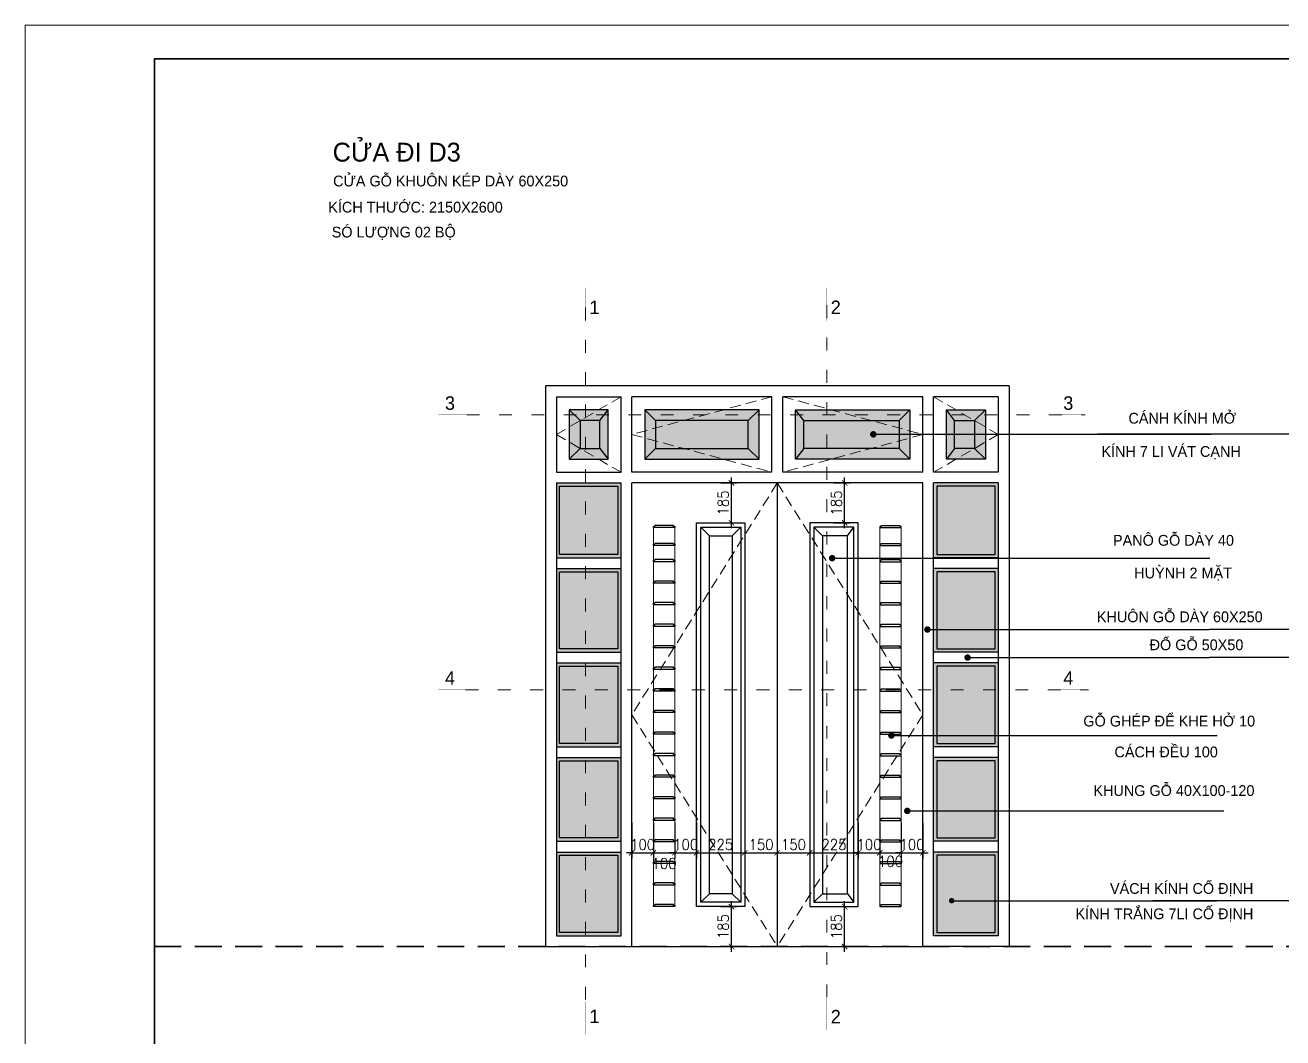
# Model space of a CAD drawing. Header units: millimetres. Extents: x -529782 to -142003, y -492574 to -273331.
# Drawn here: x -211228 to -205394, y -426984 to -422287 of the extents above; entities that cross this region are included whole.
import ezdxf
from ezdxf.enums import TextEntityAlignment as Align

# ---------------------------------------------------------------- set-up
doc = ezdxf.new("R2010")
doc.units = ezdxf.units.MM
doc.header["$LTSCALE"] = 500
doc.header["$MEASUREMENT"] = 0
doc.header["$PDMODE"] = 3
doc.linetypes.add('ACAD_ISO03W100', pattern=[30, 12, -18])
doc.linetypes.add('HIDDEN', pattern=[0.375, 0.25, -0.125])
doc.layers.get('0').update_dxf_attribs({"linetype": 'CONTINUOUS', "lineweight": 13})
doc.layers.get('Defpoints').update_dxf_attribs({"color": 255, "linetype": 'CONTINUOUS', "lineweight": 13})
for name, color, linetype, lineweight in [('1.cat 30', 30, 'CONTINUOUS', 35), ('2.thay 145', 145, 'CONTINUOUS', 18), ('3.manh 08', 8, 'CONTINUOUS', 9), ('6.khuat 75', 75, 'HIDDEN', 18), ('9.text \xad white', 7, 'CONTINUOUS', 15), ('CA.dim 08', 251, 'CONTINUOUS', 13), ('cat', 4, 'CONTINUOUS', 35)]:
    doc.layers.add(name, color=color, linetype=linetype, lineweight=lineweight)
for name, color, linetype in [('CUA', 115, 'CONTINUOUS'), ('MANH', 5, 'CONTINUOUS'), ('MANH1', 155, 'CONTINUOUS'), ('THAY', 7, 'CONTINUOUS')]:
    doc.layers.add(name, color=color, linetype=linetype)
doc.styles.add('CA.JSC1', font='')
doc.styles.get("Standard").update_dxf_attribs({"font": 'txt.shx', "width": 0.9})
doc.styles.add('VnAvantH', font='')
doc.styles.get('CA.JSC1').set_extended_font_data('.VnAvantH')
doc.styles.get('VnAvantH').set_extended_font_data('.VnAvantH')
doc.dimstyles.new('CA 25', dxfattribs={"dimscale": 0, "dimtxt": 50, "dimasz": 25, "dimexe": 25, "dimexo": 0, "dimgap": 13, "dimtad": 1, "dimdec": 0, "dimzin": 0, "dimdsep": 46, "dimtxsty": 'Standard', "dimblk": 'ARCHTICK', "dimcen": 0.09, "dimdle": 25, "dimclrd": 256, "dimclre": 256, "dimclrt": 7, "dimadec": 0, "dimazin": 0, "dimtfac": 1, "dimtdec": 0, "dimtix": 1, "dimtmove": 2, "dimatfit": 3, "dimldrblk": 'DOT', "dimfxl": 1, "dimtolj": 1, "dimtzin": 0, "dimarcsym": 0})
doc.dimstyles.new('CA 30', dxfattribs={"dimscale": 0, "dimtxt": 60, "dimasz": 30, "dimexe": 30, "dimexo": 0, "dimgap": 15, "dimtad": 1, "dimdec": 0, "dimzin": 0, "dimdsep": 46, "dimtxsty": 'Standard', "dimblk": 'ARCHTICK', "dimcen": 0.09, "dimdle": 30, "dimclrd": 256, "dimclre": 256, "dimclrt": 7, "dimadec": 0, "dimazin": 0, "dimtfac": 1, "dimtdec": 0, "dimtix": 1, "dimtmove": 2, "dimatfit": 3, "dimldrblk": 'DOT', "dimfxl": 1, "dimtolj": 1, "dimtzin": 0, "dimarcsym": 0})

# ---------------------------------------------------------------- blocks, each defined once
blk = doc.blocks.new('_ArchTick')
at = {"color": 1, "linetype": 'ByBlock', "const_width": 0.15}
blk.add_lwpolyline([(-0.5, -0.5), (0.5, 0.5)], dxfattribs=at)
blk = doc.blocks.new('_DOT')
at = {"color": 1, "linetype": 'ByBlock'}
blk.add_line((-0.5, 0), (-1, 0), dxfattribs=at)
at = {"color": 1, "linetype": 'ByBlock', "const_width": 0.5}
blk.add_lwpolyline([(-0.25, 0, 1), (0.25, 0, 1)], format="xyb", close=True, dxfattribs=at)
blk = doc.blocks.new('*D1142')
at = {"layer": 'CA.dim 08', "lineweight": -2, "transparency": 16777216}
for p, q in [((-208413.8, -425987.2), (-208413.8, -426150.7)), ((-208313.8, -425987.2), (-208313.8, -426150.7)), ((-208413.8, -426125.7), (-208438.8, -426125.7)), ((-208413.8, -426125.7), (-208313.8, -426125.7)), ((-208313.8, -426125.7), (-208288.8, -426125.7))]:
    blk.add_line(p, q, dxfattribs=at)
at = {"layer": 'Defpoints', "color": 0, "transparency": 16777216}
for p in [(-208413.8, -425987.2), (-208313.8, -425987.2), (-208313.8, -426125.7)]:
    blk.add_point(p, dxfattribs=at)
at = {"layer": 'CA.dim 08', "lineweight": -2, "transparency": 16777216, "xscale": 25, "yscale": 25, "zscale": 25}
blk.add_blockref('_ArchTick', (-208413.8, -426125.7), dxfattribs=at)
at = {"layer": 'CA.dim 08', "lineweight": -2, "transparency": 16777216, "xscale": 25, "yscale": 25, "zscale": 25, "rotation": 180}
blk.add_blockref('_ArchTick', (-208313.8, -426125.7), dxfattribs=at)
at = {"layer": 'CA.dim 08', "color": 7, "transparency": 16777216, "insert": (-208363.8, -426087.7), "char_height": 50, "attachment_point": 5}
blk.add_mtext('\\A1;100', dxfattribs=at)
blk = doc.blocks.new('*D1143')
at = {"layer": 'CA.dim 08', "lineweight": -2, "transparency": 16777216}
for p, q in [((-208313.8, -425987.2), (-208313.8, -426150.7)), ((-208213.8, -425987.2), (-208213.8, -426150.7)), ((-208338.8, -426125.7), (-208188.8, -426125.7))]:
    blk.add_line(p, q, dxfattribs=at)
at = {"layer": 'Defpoints', "color": 0, "transparency": 16777216}
for p in [(-208313.8, -425987.2), (-208213.8, -425987.2), (-208213.8, -426125.7)]:
    blk.add_point(p, dxfattribs=at)
at = {"layer": 'CA.dim 08', "lineweight": -2, "transparency": 16777216, "xscale": 25, "yscale": 25, "zscale": 25, "rotation": 180}
blk.add_blockref('_ArchTick', (-208313.8, -426125.7), dxfattribs=at)
at = {"layer": 'CA.dim 08', "lineweight": -2, "transparency": 16777216, "xscale": 25, "yscale": 25, "zscale": 25}
blk.add_blockref('_ArchTick', (-208213.8, -426125.7), dxfattribs=at)
at = {"layer": 'CA.dim 08', "color": 7, "transparency": 16777216, "insert": (-208263.8, -426175.6), "char_height": 50, "attachment_point": 5}
blk.add_mtext('\\A1;100', dxfattribs=at)
blk = doc.blocks.new('*D1144')
at = {"layer": 'CA.dim 08', "lineweight": -2, "transparency": 16777216}
for p, q in [((-208213.8, -425987.2), (-208213.8, -426150.7)), ((-208113.8, -425987.2), (-208113.8, -426150.7)), ((-208213.8, -426125.7), (-208238.8, -426125.7)), ((-208213.8, -426125.7), (-208113.8, -426125.7)), ((-208113.8, -426125.7), (-208088.8, -426125.7))]:
    blk.add_line(p, q, dxfattribs=at)
at = {"layer": 'Defpoints', "color": 0, "transparency": 16777216}
for p in [(-208213.8, -425987.2), (-208113.8, -425987.2), (-208113.8, -426125.7)]:
    blk.add_point(p, dxfattribs=at)
at = {"layer": 'CA.dim 08', "lineweight": -2, "transparency": 16777216, "xscale": 25, "yscale": 25, "zscale": 25}
blk.add_blockref('_ArchTick', (-208213.8, -426125.7), dxfattribs=at)
at = {"layer": 'CA.dim 08', "lineweight": -2, "transparency": 16777216, "xscale": 25, "yscale": 25, "zscale": 25, "rotation": 180}
blk.add_blockref('_ArchTick', (-208113.8, -426125.7), dxfattribs=at)
at = {"layer": 'CA.dim 08', "color": 7, "transparency": 16777216, "insert": (-208163.8, -426087.7), "char_height": 50, "attachment_point": 5}
blk.add_mtext('\\A1;100', dxfattribs=at)
blk = doc.blocks.new('*D1145')
at = {"layer": 'CA.dim 08', "lineweight": -2, "transparency": 16777216}
for p, q in [((-208113.8, -425987.2), (-208113.8, -426150.7)), ((-207888.8, -425987.2), (-207888.8, -426150.7)), ((-208138.8, -426125.7), (-207863.8, -426125.7))]:
    blk.add_line(p, q, dxfattribs=at)
at = {"layer": 'Defpoints', "color": 0, "transparency": 16777216}
for p in [(-208113.8, -425987.2), (-207888.8, -425987.2), (-207888.8, -426125.7)]:
    blk.add_point(p, dxfattribs=at)
at = {"layer": 'CA.dim 08', "lineweight": -2, "transparency": 16777216, "xscale": 25, "yscale": 25, "zscale": 25, "rotation": 180}
blk.add_blockref('_ArchTick', (-208113.8, -426125.7), dxfattribs=at)
at = {"layer": 'CA.dim 08', "lineweight": -2, "transparency": 16777216, "xscale": 25, "yscale": 25, "zscale": 25}
blk.add_blockref('_ArchTick', (-207888.8, -426125.7), dxfattribs=at)
at = {"layer": 'CA.dim 08', "color": 7, "transparency": 16777216, "insert": (-208001.3, -426087.7), "char_height": 50, "attachment_point": 5}
blk.add_mtext('\\A1;225', dxfattribs=at)
blk = doc.blocks.new('*D1146')
at = {"layer": 'CA.dim 08', "lineweight": -2, "transparency": 16777216}
for p, q in [((-207888.8, -425987.2), (-207888.8, -426150.7)), ((-207738.8, -425987.2), (-207738.8, -426150.7)), ((-207913.8, -426125.7), (-207713.8, -426125.7))]:
    blk.add_line(p, q, dxfattribs=at)
at = {"layer": 'Defpoints', "color": 0, "transparency": 16777216}
for p in [(-207888.8, -425987.2), (-207738.8, -425987.2), (-207738.8, -426125.7)]:
    blk.add_point(p, dxfattribs=at)
at = {"layer": 'CA.dim 08', "lineweight": -2, "transparency": 16777216, "xscale": 25, "yscale": 25, "zscale": 25, "rotation": 180}
blk.add_blockref('_ArchTick', (-207888.8, -426125.7), dxfattribs=at)
at = {"layer": 'CA.dim 08', "lineweight": -2, "transparency": 16777216, "xscale": 25, "yscale": 25, "zscale": 25}
blk.add_blockref('_ArchTick', (-207738.8, -426125.7), dxfattribs=at)
at = {"layer": 'CA.dim 08', "color": 7, "transparency": 16777216, "insert": (-207813.8, -426087.7), "char_height": 50, "attachment_point": 5}
blk.add_mtext('\\A1;150', dxfattribs=at)
blk = doc.blocks.new('*D1147')
at = {"layer": 'CA.dim 08', "lineweight": -2, "transparency": 16777216}
for p, q in [((-207738.8, -425987.2), (-207738.8, -426150.7)), ((-207588.8, -425987.2), (-207588.8, -426150.7)), ((-207763.8, -426125.7), (-207563.8, -426125.7))]:
    blk.add_line(p, q, dxfattribs=at)
at = {"layer": 'Defpoints', "color": 0, "transparency": 16777216}
for p in [(-207738.8, -425987.2), (-207588.8, -425987.2), (-207588.8, -426125.7)]:
    blk.add_point(p, dxfattribs=at)
at = {"layer": 'CA.dim 08', "lineweight": -2, "transparency": 16777216, "xscale": 25, "yscale": 25, "zscale": 25, "rotation": 180}
blk.add_blockref('_ArchTick', (-207738.8, -426125.7), dxfattribs=at)
at = {"layer": 'CA.dim 08', "lineweight": -2, "transparency": 16777216, "xscale": 25, "yscale": 25, "zscale": 25}
blk.add_blockref('_ArchTick', (-207588.8, -426125.7), dxfattribs=at)
at = {"layer": 'CA.dim 08', "color": 7, "transparency": 16777216, "insert": (-207663.8, -426087.7), "char_height": 50, "attachment_point": 5}
blk.add_mtext('\\A1;150', dxfattribs=at)
blk = doc.blocks.new('*D1148')
at = {"layer": 'CA.dim 08', "lineweight": -2, "transparency": 16777216}
for p, q in [((-207588.8, -425987.2), (-207588.8, -426150.7)), ((-207363.8, -425987.2), (-207363.8, -426150.7)), ((-207613.8, -426125.7), (-207338.8, -426125.7))]:
    blk.add_line(p, q, dxfattribs=at)
at = {"layer": 'Defpoints', "color": 0, "transparency": 16777216}
for p in [(-207588.8, -425987.2), (-207363.8, -425987.2), (-207363.8, -426125.7)]:
    blk.add_point(p, dxfattribs=at)
at = {"layer": 'CA.dim 08', "lineweight": -2, "transparency": 16777216, "xscale": 25, "yscale": 25, "zscale": 25, "rotation": 180}
blk.add_blockref('_ArchTick', (-207588.8, -426125.7), dxfattribs=at)
at = {"layer": 'CA.dim 08', "lineweight": -2, "transparency": 16777216, "xscale": 25, "yscale": 25, "zscale": 25}
blk.add_blockref('_ArchTick', (-207363.8, -426125.7), dxfattribs=at)
at = {"layer": 'CA.dim 08', "color": 7, "transparency": 16777216, "insert": (-207476.3, -426087.7), "char_height": 50, "attachment_point": 5}
blk.add_mtext('\\A1;225', dxfattribs=at)
blk = doc.blocks.new('*D1149')
at = {"layer": 'CA.dim 08', "lineweight": -2, "transparency": 16777216}
for p, q in [((-207363.8, -425987.2), (-207363.8, -426150.7)), ((-207263.8, -425987.2), (-207263.8, -426150.7)), ((-207363.8, -426125.7), (-207388.8, -426125.7)), ((-207363.8, -426125.7), (-207263.8, -426125.7)), ((-207263.8, -426125.7), (-207238.8, -426125.7))]:
    blk.add_line(p, q, dxfattribs=at)
at = {"layer": 'Defpoints', "color": 0, "transparency": 16777216}
for p in [(-207363.8, -425987.2), (-207263.8, -425987.2), (-207263.8, -426125.7)]:
    blk.add_point(p, dxfattribs=at)
at = {"layer": 'CA.dim 08', "lineweight": -2, "transparency": 16777216, "xscale": 25, "yscale": 25, "zscale": 25}
blk.add_blockref('_ArchTick', (-207363.8, -426125.7), dxfattribs=at)
at = {"layer": 'CA.dim 08', "lineweight": -2, "transparency": 16777216, "xscale": 25, "yscale": 25, "zscale": 25, "rotation": 180}
blk.add_blockref('_ArchTick', (-207263.8, -426125.7), dxfattribs=at)
at = {"layer": 'CA.dim 08', "color": 7, "transparency": 16777216, "insert": (-207313.8, -426087.7), "char_height": 50, "attachment_point": 5}
blk.add_mtext('\\A1;100', dxfattribs=at)
blk = doc.blocks.new('*D1150')
at = {"layer": 'CA.dim 08', "lineweight": -2, "transparency": 16777216}
for p, q in [((-207263.8, -425987.2), (-207263.8, -426150.7)), ((-207163.8, -425987.2), (-207163.8, -426150.7)), ((-207288.8, -426125.7), (-207138.8, -426125.7))]:
    blk.add_line(p, q, dxfattribs=at)
at = {"layer": 'Defpoints', "color": 0, "transparency": 16777216}
for p in [(-207263.8, -425987.2), (-207163.8, -425987.2), (-207163.8, -426125.7)]:
    blk.add_point(p, dxfattribs=at)
at = {"layer": 'CA.dim 08', "lineweight": -2, "transparency": 16777216, "xscale": 25, "yscale": 25, "zscale": 25, "rotation": 180}
blk.add_blockref('_ArchTick', (-207263.8, -426125.7), dxfattribs=at)
at = {"layer": 'CA.dim 08', "lineweight": -2, "transparency": 16777216, "xscale": 25, "yscale": 25, "zscale": 25}
blk.add_blockref('_ArchTick', (-207163.8, -426125.7), dxfattribs=at)
at = {"layer": 'CA.dim 08', "color": 7, "transparency": 16777216, "insert": (-207213.8, -426165.6), "char_height": 50, "attachment_point": 5}
blk.add_mtext('\\A1;100', dxfattribs=at)
blk = doc.blocks.new('*D1151')
at = {"layer": 'CA.dim 08', "lineweight": -2, "transparency": 16777216}
for p, q in [((-207163.8, -425987.2), (-207163.8, -426150.7)), ((-207063.8, -425987.2), (-207063.8, -426150.7)), ((-207163.8, -426125.7), (-207188.8, -426125.7)), ((-207163.8, -426125.7), (-207063.8, -426125.7)), ((-207063.8, -426125.7), (-207038.8, -426125.7))]:
    blk.add_line(p, q, dxfattribs=at)
at = {"layer": 'Defpoints', "color": 0, "transparency": 16777216}
for p in [(-207163.8, -425987.2), (-207063.8, -425987.2), (-207063.8, -426125.7)]:
    blk.add_point(p, dxfattribs=at)
at = {"layer": 'CA.dim 08', "lineweight": -2, "transparency": 16777216, "xscale": 25, "yscale": 25, "zscale": 25}
blk.add_blockref('_ArchTick', (-207163.8, -426125.7), dxfattribs=at)
at = {"layer": 'CA.dim 08', "lineweight": -2, "transparency": 16777216, "xscale": 25, "yscale": 25, "zscale": 25, "rotation": 180}
blk.add_blockref('_ArchTick', (-207063.8, -426125.7), dxfattribs=at)
at = {"layer": 'CA.dim 08', "color": 7, "transparency": 16777216, "insert": (-207113.8, -426087.7), "char_height": 50, "attachment_point": 5}
blk.add_mtext('\\A1;100', dxfattribs=at)
blk = doc.blocks.new('*D1156')
at = {"layer": 'CA.dim 08', "lineweight": -2, "transparency": 16777216}
for p, q in [((-208001.3, -424410.6), (-207926.6, -424410.6)), ((-207951.6, -424620.6), (-207951.6, -424385.6)), ((-208001.3, -424595.6), (-207926.6, -424595.6))]:
    blk.add_line(p, q, dxfattribs=at)
at = {"layer": 'Defpoints', "color": 0, "transparency": 16777216}
for p in [(-208001.3, -424410.6), (-207951.6, -424410.6), (-208001.3, -424595.6)]:
    blk.add_point(p, dxfattribs=at)
at = {"layer": 'CA.dim 08', "lineweight": -2, "transparency": 16777216, "xscale": 25, "yscale": 25, "zscale": 25}
for p, rotation in [((-207951.6, -424410.6), 90), ((-207951.6, -424595.6), 270)]:
    blk.add_blockref('_ArchTick', p, dxfattribs=dict(at, rotation=rotation))
at = {"layer": 'CA.dim 08', "color": 7, "transparency": 16777216, "insert": (-207989.6, -424503.1), "char_height": 50, "attachment_point": 5, "rotation": 90}
blk.add_mtext('\\A1;185', dxfattribs=at)
blk = doc.blocks.new('*D1157')
at = {"layer": 'CA.dim 08', "lineweight": -2, "transparency": 16777216}
for p, q in [((-207476.3, -424410.6), (-207401.6, -424410.6)), ((-207426.6, -424620.6), (-207426.6, -424385.6)), ((-207476.3, -424595.6), (-207401.6, -424595.6))]:
    blk.add_line(p, q, dxfattribs=at)
at = {"layer": 'Defpoints', "color": 0, "transparency": 16777216}
for p in [(-207476.3, -424410.6), (-207426.6, -424410.6), (-207476.3, -424595.6)]:
    blk.add_point(p, dxfattribs=at)
at = {"layer": 'CA.dim 08', "lineweight": -2, "transparency": 16777216, "xscale": 25, "yscale": 25, "zscale": 25}
for p, rotation in [((-207426.6, -424410.6), 90), ((-207426.6, -424595.6), 270)]:
    blk.add_blockref('_ArchTick', p, dxfattribs=dict(at, rotation=rotation))
at = {"layer": 'CA.dim 08', "color": 7, "transparency": 16777216, "insert": (-207464.6, -424503.1), "char_height": 50, "attachment_point": 5, "rotation": 90}
blk.add_mtext('\\A1;185', dxfattribs=at)
blk = doc.blocks.new('*D1158')
at = {"layer": 'CA.dim 08', "lineweight": -2, "transparency": 16777216}
for p, q in [((-207951.6, -426585.6), (-207951.6, -426350.6)), ((-208001.3, -426375.6), (-207926.6, -426375.6)), ((-208001.3, -426560.6), (-207926.6, -426560.6))]:
    blk.add_line(p, q, dxfattribs=at)
at = {"layer": 'Defpoints', "color": 0, "transparency": 16777216}
for p in [(-208001.3, -426375.6), (-207951.6, -426375.6), (-208001.3, -426560.6)]:
    blk.add_point(p, dxfattribs=at)
at = {"layer": 'CA.dim 08', "lineweight": -2, "transparency": 16777216, "xscale": 25, "yscale": 25, "zscale": 25}
for p, rotation in [((-207951.6, -426375.6), 90), ((-207951.6, -426560.6), 270)]:
    blk.add_blockref('_ArchTick', p, dxfattribs=dict(at, rotation=rotation))
at = {"layer": 'CA.dim 08', "color": 7, "transparency": 16777216, "insert": (-207989.6, -426468.1), "char_height": 50, "attachment_point": 5, "rotation": 90}
blk.add_mtext('\\A1;185', dxfattribs=at)
blk = doc.blocks.new('*D1159')
at = {"layer": 'CA.dim 08', "lineweight": -2, "transparency": 16777216}
for p, q in [((-207426.6, -426585.6), (-207426.6, -426350.6)), ((-207476.3, -426375.6), (-207401.6, -426375.6)), ((-207476.3, -426560.6), (-207401.6, -426560.6))]:
    blk.add_line(p, q, dxfattribs=at)
at = {"layer": 'Defpoints', "color": 0, "transparency": 16777216}
for p in [(-207476.3, -426375.6), (-207426.6, -426375.6), (-207476.3, -426560.6)]:
    blk.add_point(p, dxfattribs=at)
at = {"layer": 'CA.dim 08', "lineweight": -2, "transparency": 16777216, "xscale": 25, "yscale": 25, "zscale": 25}
for p, rotation in [((-207426.6, -426375.6), 90), ((-207426.6, -426560.6), 270)]:
    blk.add_blockref('_ArchTick', p, dxfattribs=dict(at, rotation=rotation))
at = {"layer": 'CA.dim 08', "color": 7, "transparency": 16777216, "insert": (-207464.6, -426468.1), "char_height": 50, "attachment_point": 5, "rotation": 90}
blk.add_mtext('\\A1;185', dxfattribs=at)
blk = doc.blocks.new('khung co loan')
at = {"layer": '1.cat 30'}
blk.add_lwpolyline([(1158, -14553), (1158, -303), (20658, -303), (20658, -14553)], close=True, dxfattribs=at)
at = {"layer": '3.manh 08'}
blk.add_lwpolyline([(0, -14850), (21000, -14850), (21000, 0), (0, 0)], close=True, dxfattribs=at)

msp = doc.modelspace()

# ---------------------------------------------------------------- hatches: boundary and pattern name
at = {"layer": 'CA.dim 08'}
h = msp.add_hatch(dxfattribs=at)
h.set_pattern_fill('DOTS', color=256, scale=200, style=0)
h.set_pattern_definition([(0, (2702.92, 13250.583), (6.25, 12.5), [0, -12.5])])
h.paths.add_polyline_path([(-208703.8, -424300.6), (-208523.8, -424300.6), (-208523.8, -424070.6), (-208703.8, -424070.6)])
h.paths.add_polyline_path([(-208353.8, -424070.6), (-208353.8, -424300.6), (-207823.8, -424300.6), (-207823.8, -424070.6)])
h.paths.add_polyline_path([(-207653.8, -424070.6), (-207653.8, -424300.6), (-207123.8, -424300.6), (-207123.8, -424070.6)])
h.paths.add_polyline_path([(-206953.8, -424300.6), (-206773.8, -424300.6), (-206773.8, -424070.6), (-206953.8, -424070.6)])
h.paths.add_polyline_path([(-208763.8, -424757), (-208463.8, -424757), (-208463.8, -424410.6), (-208763.8, -424410.6)])
h.paths.add_polyline_path([(-208463.8, -424807), (-208763.8, -424807), (-208763.8, -425195.4), (-208463.8, -425195.4)])
h.paths.add_polyline_path([(-208763.8, -425633.8), (-208463.8, -425633.8), (-208463.8, -425245.4), (-208763.8, -425245.4)])
h.paths.add_polyline_path([(-208763.8, -425683.8), (-208763.8, -426072.2), (-208463.8, -426072.2), (-208463.8, -425683.8)])
h.paths.add_polyline_path([(-208463.8, -426122.2), (-208763.8, -426122.2), (-208763.8, -426510.6), (-208463.8, -426510.6)])
h.paths.add_polyline_path([(-207013.8, -426122.2), (-207013.8, -426510.6), (-206713.8, -426510.6), (-206713.8, -426122.2)])
h.paths.add_polyline_path([(-207013.8, -426072.2), (-206713.8, -426072.2), (-206713.8, -425683.8), (-207013.8, -425683.8)])
h.paths.add_polyline_path([(-207013.8, -425633.8), (-206713.8, -425633.8), (-206713.8, -425245.4), (-207013.8, -425245.4)])
h.paths.add_polyline_path([(-207013.8, -425195.4), (-206713.8, -425195.4), (-206713.8, -424807), (-207013.8, -424807)])
h.paths.add_polyline_path([(-206713.8, -424410.6), (-207013.8, -424410.6), (-207013.8, -424757), (-206713.8, -424757)])

# ---------------------------------------------------------------- linework, layer by layer
at = {"layer": '1.cat 30', "const_width": 1.25}
for points in [[(-208628.5, -423504.6), (-208628.5, -423505.9), (-208628.5, -423507.1), (-208628.5, -423658.5)], [(-207509, -423504.4), (-207509, -423505.6), (-207509, -423506.9), (-207509, -423658.3)], [(-209310.7, -424094.2), (-209309.5, -424094.2), (-209308.2, -424094.2), (-209179.7, -424094.2)], [(-206442.7, -424094.2), (-206441.5, -424094.2), (-206440.2, -424094.2), (-206311.7, -424094.2)], [(-209310.7, -425369.7), (-209309.5, -425369.7), (-209308.2, -425369.7), (-209179.7, -425369.7)], [(-206442.7, -425369.7), (-206441.5, -425369.7), (-206440.2, -425369.7), (-206311.7, -425369.7)], [(-208628.5, -426815.6), (-208628.5, -426816.8), (-208628.5, -426818.1), (-208628.5, -426969.4)], [(-207509, -426794.5), (-207509, -426795.7), (-207509, -426797), (-207509, -426948.3)]]:
    msp.add_lwpolyline(points, dxfattribs=at)
at = {"layer": '2.thay 145', "color": 1, "linetype": 'ACAD_ISO03W100', "ltscale": 0.01}
for p, q in [((-208628.5, -423596.8), (-208628.5, -426815.6)), ((-207509, -423586.2), (-207509, -426794.5)), ((-209179.7, -424094.2), (-206311.7, -424094.2)), ((-209184.8, -425369.7), (-206296.1, -425369.7))]:
    msp.add_line(p, q, dxfattribs=at)
at = {"layer": '6.khuat 75', "ltscale": 0.4}
for points in [[(-208463.8, -424010.6), (-208763.8, -424185.6), (-208463.8, -424360.6)], [(-207763.8, -424010.6), (-208413.8, -424185.6), (-207763.8, -424360.6)], [(-207713.8, -424010.6), (-207063.8, -424185.6), (-207713.8, -424360.6)], [(-207013.8, -424010.6), (-206713.8, -424185.6), (-207013.8, -424360.6)], [(-207738.8, -424410.6), (-208413.8, -425485.6), (-207738.8, -426560.6)], [(-207738.8, -424410.6), (-207063.8, -425485.6), (-207738.8, -426560.6)]]:
    msp.add_lwpolyline(points, dxfattribs=at)
at = {"layer": 'CA.dim 08'}
for p, q in [((-208313.8, -424612), (-208313.8, -426375.6)), ((-208213.8, -424612), (-208213.8, -426375.6)), ((-207263.8, -424612), (-207263.8, -426375.6)), ((-207163.8, -424612), (-207163.8, -426375.6))]:
    msp.add_line(p, q, dxfattribs=at)
at = {"layer": 'cat', "linetype": 'HIDDEN'}
msp.add_line((-210628.2, -426560.6), (-201758.9, -426560.6), dxfattribs=at)
at = {"layer": 'CUA'}
for p, q in [((-208313.8, -424612), (-208307.5, -424612)), ((-208313.8, -424617.6), (-208313.8, -424612)), ((-208220.1, -424607.6), (-208307.5, -424607.6)), ((-208307.5, -424612), (-208307.5, -424607.6)), ((-208220.1, -424612), (-208220.1, -424607.6)), ((-208213.8, -424612), (-208220.1, -424612)), ((-208213.8, -424612), (-208213.8, -424617.6)), ((-207263.8, -424612), (-207257.5, -424612)), ((-207263.8, -424612), (-207263.8, -424617.6)), ((-207257.5, -424607.6), (-207170.1, -424607.6)), ((-207257.5, -424612), (-207257.5, -424607.6)), ((-207170.1, -424612), (-207170.1, -424607.6)), ((-207163.8, -424612), (-207170.1, -424612)), ((-207163.8, -424617.6), (-207163.8, -424612)), ((-208213.8, -424617.6), (-208313.8, -424617.6)), ((-207263.8, -424617.6), (-207163.8, -424617.6)), ((-208313.8, -424695), (-208307.5, -424695)), ((-208313.8, -424700.6), (-208313.8, -424695)), ((-208213.8, -424700.6), (-208313.8, -424700.6)), ((-208220.1, -424690.6), (-208307.5, -424690.6)), ((-208307.5, -424695), (-208307.5, -424690.6)), ((-208220.1, -424695), (-208220.1, -424690.6)), ((-208213.8, -424695), (-208220.1, -424695)), ((-208213.8, -424695), (-208213.8, -424700.6)), ((-207263.8, -424695), (-207257.5, -424695)), ((-207263.8, -424695), (-207263.8, -424700.6)), ((-207263.8, -424700.6), (-207163.8, -424700.6)), ((-207257.5, -424690.6), (-207170.1, -424690.6)), ((-207257.5, -424695), (-207257.5, -424690.6)), ((-207170.1, -424695), (-207170.1, -424690.6)), ((-207163.8, -424695), (-207170.1, -424695)), ((-207163.8, -424700.6), (-207163.8, -424695)), ((-208313.8, -424770), (-208307.5, -424770)), ((-208313.8, -424775.6), (-208313.8, -424770)), ((-208213.8, -424775.6), (-208313.8, -424775.6)), ((-208220.1, -424765.6), (-208307.5, -424765.6)), ((-208307.5, -424770), (-208307.5, -424765.6)), ((-208220.1, -424770), (-208220.1, -424765.6)), ((-208213.8, -424770), (-208220.1, -424770)), ((-208213.8, -424770), (-208213.8, -424775.6)), ((-207263.8, -424770), (-207257.5, -424770)), ((-207263.8, -424770), (-207263.8, -424775.6)), ((-207263.8, -424775.6), (-207163.8, -424775.6)), ((-207257.5, -424765.6), (-207170.1, -424765.6)), ((-207257.5, -424770), (-207257.5, -424765.6)), ((-207170.1, -424770), (-207170.1, -424765.6)), ((-207163.8, -424770), (-207170.1, -424770)), ((-207163.8, -424775.6), (-207163.8, -424770)), ((-208313.8, -424870), (-208307.5, -424870)), ((-208313.8, -424875.6), (-208313.8, -424870)), ((-208213.8, -424875.6), (-208313.8, -424875.6)), ((-208220.1, -424865.6), (-208307.5, -424865.6)), ((-208307.5, -424870), (-208307.5, -424865.6)), ((-208220.1, -424870), (-208220.1, -424865.6)), ((-208213.8, -424870), (-208220.1, -424870)), ((-208213.8, -424870), (-208213.8, -424875.6)), ((-207263.8, -424870), (-207257.5, -424870)), ((-207263.8, -424870), (-207263.8, -424875.6)), ((-207263.8, -424875.6), (-207163.8, -424875.6)), ((-207257.5, -424865.6), (-207170.1, -424865.6)), ((-207257.5, -424870), (-207257.5, -424865.6)), ((-207170.1, -424870), (-207170.1, -424865.6)), ((-207163.8, -424870), (-207170.1, -424870)), ((-207163.8, -424875.6), (-207163.8, -424870)), ((-208220.1, -424965.6), (-208307.5, -424965.6)), ((-208307.5, -424970), (-208307.5, -424965.6)), ((-208220.1, -424970), (-208220.1, -424965.6)), ((-207257.5, -424965.6), (-207170.1, -424965.6)), ((-207257.5, -424970), (-207257.5, -424965.6)), ((-207170.1, -424970), (-207170.1, -424965.6)), ((-208313.8, -424970), (-208307.5, -424970)), ((-208313.8, -424975.6), (-208313.8, -424970)), ((-208213.8, -424975.6), (-208313.8, -424975.6)), ((-208213.8, -424970), (-208220.1, -424970)), ((-208213.8, -424970), (-208213.8, -424975.6)), ((-207263.8, -424970), (-207257.5, -424970)), ((-207263.8, -424970), (-207263.8, -424975.6)), ((-207263.8, -424975.6), (-207163.8, -424975.6)), ((-207163.8, -424970), (-207170.1, -424970)), ((-207163.8, -424975.6), (-207163.8, -424970)), ((-208313.8, -425070), (-208307.5, -425070)), ((-208313.8, -425075.6), (-208313.8, -425070)), ((-208213.8, -425075.6), (-208313.8, -425075.6)), ((-208220.1, -425065.6), (-208307.5, -425065.6)), ((-208307.5, -425070), (-208307.5, -425065.6)), ((-208220.1, -425070), (-208220.1, -425065.6)), ((-208213.8, -425070), (-208220.1, -425070)), ((-208213.8, -425070), (-208213.8, -425075.6)), ((-207263.8, -425070), (-207257.5, -425070)), ((-207263.8, -425070), (-207263.8, -425075.6)), ((-207263.8, -425075.6), (-207163.8, -425075.6)), ((-207257.5, -425065.6), (-207170.1, -425065.6)), ((-207257.5, -425070), (-207257.5, -425065.6)), ((-207170.1, -425070), (-207170.1, -425065.6)), ((-207163.8, -425070), (-207170.1, -425070)), ((-207163.8, -425075.6), (-207163.8, -425070)), ((-208313.8, -425170), (-208307.5, -425170)), ((-208313.8, -425175.6), (-208313.8, -425170)), ((-208213.8, -425175.6), (-208313.8, -425175.6)), ((-208220.1, -425165.6), (-208307.5, -425165.6)), ((-208307.5, -425170), (-208307.5, -425165.6)), ((-208220.1, -425170), (-208220.1, -425165.6)), ((-208213.8, -425170), (-208220.1, -425170)), ((-208213.8, -425170), (-208213.8, -425175.6)), ((-207263.8, -425170), (-207257.5, -425170)), ((-207263.8, -425170), (-207263.8, -425175.6)), ((-207263.8, -425175.6), (-207163.8, -425175.6)), ((-207257.5, -425165.6), (-207170.1, -425165.6)), ((-207257.5, -425170), (-207257.5, -425165.6)), ((-207170.1, -425170), (-207170.1, -425165.6)), ((-207163.8, -425170), (-207170.1, -425170)), ((-207163.8, -425175.6), (-207163.8, -425170)), ((-208313.8, -425270), (-208307.5, -425270)), ((-208313.8, -425275.6), (-208313.8, -425270)), ((-208213.8, -425275.6), (-208313.8, -425275.6)), ((-208220.1, -425265.6), (-208307.5, -425265.6)), ((-208307.5, -425270), (-208307.5, -425265.6)), ((-208220.1, -425270), (-208220.1, -425265.6)), ((-208213.8, -425270), (-208220.1, -425270)), ((-208213.8, -425270), (-208213.8, -425275.6)), ((-207263.8, -425270), (-207257.5, -425270)), ((-207263.8, -425270), (-207263.8, -425275.6)), ((-207263.8, -425275.6), (-207163.8, -425275.6)), ((-207257.5, -425265.6), (-207170.1, -425265.6)), ((-207257.5, -425270), (-207257.5, -425265.6)), ((-207170.1, -425270), (-207170.1, -425265.6)), ((-207163.8, -425270), (-207170.1, -425270)), ((-207163.8, -425275.6), (-207163.8, -425270)), ((-208313.8, -425370), (-208307.5, -425370)), ((-208313.8, -425375.6), (-208313.8, -425370)), ((-208220.1, -425365.6), (-208307.5, -425365.6)), ((-208307.5, -425370), (-208307.5, -425365.6)), ((-208220.1, -425370), (-208220.1, -425365.6)), ((-208213.8, -425370), (-208220.1, -425370)), ((-208213.8, -425370), (-208213.8, -425375.6)), ((-207263.8, -425370), (-207257.5, -425370)), ((-207263.8, -425370), (-207263.8, -425375.6)), ((-207257.5, -425365.6), (-207170.1, -425365.6)), ((-207257.5, -425370), (-207257.5, -425365.6)), ((-207170.1, -425370), (-207170.1, -425365.6)), ((-207163.8, -425370), (-207170.1, -425370)), ((-207163.8, -425375.6), (-207163.8, -425370)), ((-208213.8, -425375.6), (-208313.8, -425375.6)), ((-207263.8, -425375.6), (-207163.8, -425375.6)), ((-208313.8, -425470), (-208307.5, -425470)), ((-208313.8, -425475.6), (-208313.8, -425470)), ((-208213.8, -425475.6), (-208313.8, -425475.6)), ((-208220.1, -425465.6), (-208307.5, -425465.6)), ((-208307.5, -425470), (-208307.5, -425465.6)), ((-208220.1, -425470), (-208220.1, -425465.6)), ((-208213.8, -425470), (-208220.1, -425470)), ((-208213.8, -425470), (-208213.8, -425475.6)), ((-207263.8, -425470), (-207257.5, -425470)), ((-207263.8, -425470), (-207263.8, -425475.6)), ((-207263.8, -425475.6), (-207163.8, -425475.6)), ((-207257.5, -425465.6), (-207170.1, -425465.6)), ((-207257.5, -425470), (-207257.5, -425465.6)), ((-207170.1, -425470), (-207170.1, -425465.6)), ((-207163.8, -425470), (-207170.1, -425470)), ((-207163.8, -425475.6), (-207163.8, -425470)), ((-208313.8, -425570), (-208307.5, -425570)), ((-208313.8, -425575.6), (-208313.8, -425570)), ((-208213.8, -425575.6), (-208313.8, -425575.6)), ((-208220.1, -425565.6), (-208307.5, -425565.6)), ((-208307.5, -425570), (-208307.5, -425565.6)), ((-208220.1, -425570), (-208220.1, -425565.6)), ((-208213.8, -425570), (-208220.1, -425570)), ((-208213.8, -425570), (-208213.8, -425575.6)), ((-207263.8, -425570), (-207257.5, -425570)), ((-207263.8, -425570), (-207263.8, -425575.6)), ((-207263.8, -425575.6), (-207163.8, -425575.6)), ((-207257.5, -425565.6), (-207170.1, -425565.6)), ((-207257.5, -425570), (-207257.5, -425565.6)), ((-207170.1, -425570), (-207170.1, -425565.6)), ((-207163.8, -425570), (-207170.1, -425570)), ((-207163.8, -425575.6), (-207163.8, -425570)), ((-208220.1, -425665.6), (-208307.5, -425665.6)), ((-208307.5, -425670), (-208307.5, -425665.6)), ((-208220.1, -425670), (-208220.1, -425665.6)), ((-207257.5, -425665.6), (-207170.1, -425665.6)), ((-207257.5, -425670), (-207257.5, -425665.6)), ((-207170.1, -425670), (-207170.1, -425665.6)), ((-208313.8, -425670), (-208307.5, -425670)), ((-208313.8, -425675.6), (-208313.8, -425670)), ((-208213.8, -425675.6), (-208313.8, -425675.6)), ((-208213.8, -425670), (-208220.1, -425670)), ((-208213.8, -425670), (-208213.8, -425675.6)), ((-207263.8, -425670), (-207257.5, -425670)), ((-207263.8, -425670), (-207263.8, -425675.6)), ((-207263.8, -425675.6), (-207163.8, -425675.6)), ((-207163.8, -425670), (-207170.1, -425670)), ((-207163.8, -425675.6), (-207163.8, -425670)), ((-208313.8, -425770), (-208307.5, -425770)), ((-208313.8, -425775.6), (-208313.8, -425770)), ((-208213.8, -425775.6), (-208313.8, -425775.6)), ((-208220.1, -425765.6), (-208307.5, -425765.6)), ((-208307.5, -425770), (-208307.5, -425765.6)), ((-208220.1, -425770), (-208220.1, -425765.6)), ((-208213.8, -425770), (-208220.1, -425770)), ((-208213.8, -425770), (-208213.8, -425775.6)), ((-207263.8, -425770), (-207257.5, -425770)), ((-207263.8, -425770), (-207263.8, -425775.6)), ((-207263.8, -425775.6), (-207163.8, -425775.6)), ((-207257.5, -425765.6), (-207170.1, -425765.6)), ((-207257.5, -425770), (-207257.5, -425765.6)), ((-207170.1, -425770), (-207170.1, -425765.6)), ((-207163.8, -425770), (-207170.1, -425770)), ((-207163.8, -425775.6), (-207163.8, -425770)), ((-208313.8, -425870), (-208307.5, -425870)), ((-208313.8, -425875.6), (-208313.8, -425870)), ((-208213.8, -425875.6), (-208313.8, -425875.6)), ((-208220.1, -425865.6), (-208307.5, -425865.6)), ((-208307.5, -425870), (-208307.5, -425865.6)), ((-208220.1, -425870), (-208220.1, -425865.6)), ((-208213.8, -425870), (-208220.1, -425870)), ((-208213.8, -425870), (-208213.8, -425875.6)), ((-207263.8, -425870), (-207257.5, -425870)), ((-207263.8, -425870), (-207263.8, -425875.6)), ((-207263.8, -425875.6), (-207163.8, -425875.6)), ((-207257.5, -425865.6), (-207170.1, -425865.6)), ((-207257.5, -425870), (-207257.5, -425865.6)), ((-207170.1, -425870), (-207170.1, -425865.6)), ((-207163.8, -425870), (-207170.1, -425870)), ((-207163.8, -425875.6), (-207163.8, -425870)), ((-208313.8, -425970), (-208307.5, -425970)), ((-208313.8, -425975.6), (-208313.8, -425970)), ((-208213.8, -425975.6), (-208313.8, -425975.6)), ((-208220.1, -425965.6), (-208307.5, -425965.6)), ((-208307.5, -425970), (-208307.5, -425965.6)), ((-208220.1, -425970), (-208220.1, -425965.6)), ((-208213.8, -425970), (-208220.1, -425970)), ((-208213.8, -425970), (-208213.8, -425975.6)), ((-207263.8, -425970), (-207257.5, -425970)), ((-207263.8, -425970), (-207263.8, -425975.6)), ((-207263.8, -425975.6), (-207163.8, -425975.6)), ((-207257.5, -425965.6), (-207170.1, -425965.6)), ((-207257.5, -425970), (-207257.5, -425965.6)), ((-207170.1, -425970), (-207170.1, -425965.6)), ((-207163.8, -425970), (-207170.1, -425970)), ((-207163.8, -425975.6), (-207163.8, -425970)), ((-208313.8, -426070), (-208307.5, -426070)), ((-208313.8, -426075.6), (-208313.8, -426070)), ((-208220.1, -426065.6), (-208307.5, -426065.6)), ((-208307.5, -426070), (-208307.5, -426065.6)), ((-208220.1, -426070), (-208220.1, -426065.6)), ((-208213.8, -426070), (-208220.1, -426070)), ((-208213.8, -426070), (-208213.8, -426075.6)), ((-207263.8, -426070), (-207257.5, -426070)), ((-207263.8, -426070), (-207263.8, -426075.6)), ((-207257.5, -426065.6), (-207170.1, -426065.6)), ((-207257.5, -426070), (-207257.5, -426065.6)), ((-207170.1, -426070), (-207170.1, -426065.6)), ((-207163.8, -426070), (-207170.1, -426070)), ((-207163.8, -426075.6), (-207163.8, -426070)), ((-208213.8, -426075.6), (-208313.8, -426075.6)), ((-207263.8, -426075.6), (-207163.8, -426075.6)), ((-208313.8, -426170), (-208307.5, -426170)), ((-208313.8, -426175.6), (-208313.8, -426170)), ((-208213.8, -426175.6), (-208313.8, -426175.6)), ((-208220.1, -426165.6), (-208307.5, -426165.6)), ((-208307.5, -426170), (-208307.5, -426165.6)), ((-208220.1, -426170), (-208220.1, -426165.6)), ((-208213.8, -426170), (-208220.1, -426170)), ((-208213.8, -426170), (-208213.8, -426175.6)), ((-207263.8, -426170), (-207257.5, -426170)), ((-207263.8, -426170), (-207263.8, -426175.6)), ((-207263.8, -426175.6), (-207163.8, -426175.6)), ((-207257.5, -426165.6), (-207170.1, -426165.6)), ((-207257.5, -426170), (-207257.5, -426165.6)), ((-207170.1, -426170), (-207170.1, -426165.6)), ((-207163.8, -426170), (-207170.1, -426170)), ((-207163.8, -426175.6), (-207163.8, -426170)), ((-208313.8, -426270), (-208307.5, -426270)), ((-208313.8, -426275.6), (-208313.8, -426270)), ((-208213.8, -426275.6), (-208313.8, -426275.6)), ((-208220.1, -426265.6), (-208307.5, -426265.6)), ((-208307.5, -426270), (-208307.5, -426265.6)), ((-208220.1, -426270), (-208220.1, -426265.6)), ((-208213.8, -426270), (-208220.1, -426270)), ((-208213.8, -426270), (-208213.8, -426275.6)), ((-207263.8, -426270), (-207257.5, -426270)), ((-207263.8, -426270), (-207263.8, -426275.6)), ((-207263.8, -426275.6), (-207163.8, -426275.6)), ((-207257.5, -426265.6), (-207170.1, -426265.6)), ((-207257.5, -426270), (-207257.5, -426265.6)), ((-207170.1, -426270), (-207170.1, -426265.6)), ((-207163.8, -426270), (-207170.1, -426270)), ((-207163.8, -426275.6), (-207163.8, -426270)), ((-208220.1, -426365.6), (-208307.5, -426365.6)), ((-208307.5, -426370), (-208307.5, -426365.6)), ((-208220.1, -426370), (-208220.1, -426365.6)), ((-207257.5, -426365.6), (-207170.1, -426365.6)), ((-207257.5, -426370), (-207257.5, -426365.6)), ((-207170.1, -426370), (-207170.1, -426365.6)), ((-208313.8, -426370), (-208307.5, -426370)), ((-208313.8, -426375.6), (-208313.8, -426370)), ((-208213.8, -426375.6), (-208313.8, -426375.6)), ((-208213.8, -426370), (-208220.1, -426370)), ((-208213.8, -426370), (-208213.8, -426375.6)), ((-207263.8, -426370), (-207257.5, -426370)), ((-207263.8, -426370), (-207263.8, -426375.6)), ((-207263.8, -426375.6), (-207163.8, -426375.6)), ((-207163.8, -426370), (-207170.1, -426370)), ((-207163.8, -426375.6), (-207163.8, -426370))]:
    msp.add_line(p, q, dxfattribs=at)
at = {"layer": 'CUA', "linetype": 'Continuous', "ltscale": 50}
for p, q in [((-208053.8, -424655.6), (-208093.8, -424615.6)), ((-207948.8, -424655.6), (-207908.8, -424615.6)), ((-207528.8, -424655.6), (-207568.8, -424615.6)), ((-207413.8, -424655.6), (-207383.8, -424615.6)), ((-208053.8, -426315.6), (-208093.8, -426355.6)), ((-207948.8, -426315.6), (-207908.8, -426355.6)), ((-207528.8, -426315.6), (-207568.8, -426355.6)), ((-207413.8, -426315.6), (-207383.8, -426355.6))]:
    msp.add_line(p, q, dxfattribs=at)
at = {"layer": 'CUA'}
for points in [[(-208113.8, -424595.6), (-207888.8, -424595.6), (-207888.8, -426375.6), (-208113.8, -426375.6)], [(-208093.8, -424615.6), (-207908.8, -424615.6), (-207908.8, -426355.6), (-208093.8, -426355.6)], [(-207363.8, -424595.6), (-207588.8, -424595.6), (-207588.8, -426375.6), (-207363.8, -426375.6)], [(-207383.8, -424615.6), (-207568.8, -424615.6), (-207568.8, -426355.6), (-207383.8, -426355.6)], [(-208053.8, -424655.6), (-207948.8, -424655.6), (-207948.8, -426315.6), (-208053.8, -426315.6)], [(-207413.8, -424655.6), (-207528.8, -424655.6), (-207528.8, -426315.6), (-207413.8, -426315.6)]]:
    msp.add_lwpolyline(points, close=True, dxfattribs=at)
at = {"layer": 'MANH'}
for points in [[(-208703.8, -424300.6), (-208523.8, -424300.6), (-208523.8, -424070.6), (-208703.8, -424070.6)], [(-208353.8, -424300.6), (-207823.8, -424300.6), (-207823.8, -424070.6), (-208353.8, -424070.6)], [(-207123.8, -424300.6), (-207653.8, -424300.6), (-207653.8, -424070.6), (-207123.8, -424070.6)], [(-206773.8, -424300.6), (-206953.8, -424300.6), (-206953.8, -424070.6), (-206773.8, -424070.6)]]:
    msp.add_lwpolyline(points, close=True, dxfattribs=at)
at = {"layer": 'MANH1', "linetype": 'HIDDEN', "ltscale": 1000}
for p, q in [((-208653.8, -424120.6), (-208703.8, -424070.6)), ((-208561.3, -424120.6), (-208523.8, -424070.6)), ((-208303.8, -424120.6), (-208353.8, -424070.6)), ((-207873.8, -424120.6), (-207823.8, -424070.6)), ((-207616.3, -424120.6), (-207653.8, -424070.6)), ((-207173.8, -424120.6), (-207123.8, -424070.6)), ((-206916.3, -424120.6), (-206953.8, -424070.6)), ((-206823.8, -424120.6), (-206773.8, -424070.6)), ((-208653.8, -424250.6), (-208703.8, -424300.6)), ((-208561.3, -424250.6), (-208523.8, -424300.6)), ((-208303.8, -424250.6), (-208353.8, -424300.6)), ((-207873.8, -424250.6), (-207823.8, -424300.6)), ((-207616.3, -424250.6), (-207653.8, -424300.6)), ((-207173.8, -424250.6), (-207123.8, -424300.6)), ((-206916.3, -424250.6), (-206953.8, -424300.6)), ((-206823.8, -424250.6), (-206773.8, -424300.6))]:
    msp.add_line(p, q, dxfattribs=at)
for points in [[(-208653.8, -424250.6), (-208561.3, -424250.6), (-208561.3, -424120.6), (-208653.8, -424120.6)], [(-208303.8, -424250.6), (-207873.8, -424250.6), (-207873.8, -424120.6), (-208303.8, -424120.6)], [(-207173.8, -424250.6), (-207616.3, -424250.6), (-207616.3, -424120.6), (-207173.8, -424120.6)], [(-206823.8, -424250.6), (-206916.3, -424250.6), (-206916.3, -424120.6), (-206823.8, -424120.6)]]:
    msp.add_lwpolyline(points, close=True, dxfattribs=at)
at = {"layer": 'MANH1'}
for points in [[(-208478.8, -424742), (-208748.8, -424742), (-208748.8, -424425.6), (-208478.8, -424425.6)], [(-206998.8, -424742), (-206728.8, -424742), (-206728.8, -424425.6), (-206998.8, -424425.6)], [(-208478.8, -425180.4), (-208748.8, -425180.4), (-208748.8, -424822), (-208478.8, -424822)], [(-206998.8, -425180.4), (-206728.8, -425180.4), (-206728.8, -424822), (-206998.8, -424822)], [(-208478.8, -425618.8), (-208748.8, -425618.8), (-208748.8, -425260.4), (-208478.8, -425260.4)], [(-206998.8, -425618.8), (-206728.8, -425618.8), (-206728.8, -425260.4), (-206998.8, -425260.4)], [(-208478.8, -426057.2), (-208748.8, -426057.2), (-208748.8, -425698.8), (-208478.8, -425698.8)], [(-206998.8, -426057.2), (-206728.8, -426057.2), (-206728.8, -425698.8), (-206998.8, -425698.8)], [(-208478.8, -426495.6), (-208748.8, -426495.6), (-208748.8, -426137.2), (-208478.8, -426137.2)], [(-206998.8, -426495.6), (-206728.8, -426495.6), (-206728.8, -426137.2), (-206998.8, -426137.2)]]:
    msp.add_lwpolyline(points, close=True, dxfattribs=at)
at = {"layer": 'THAY'}
for p, q in [((-206663.8, -423960.6), (-208813.8, -423960.6)), ((-208813.8, -423960.6), (-208813.8, -426560.6)), ((-206663.8, -423960.6), (-206663.8, -426560.6)), ((-208763.8, -424010.6), (-208763.8, -424360.6)), ((-208763.8, -424010.6), (-208763.8, -424360.6)), ((-208763.8, -424010.6), (-208463.8, -424010.6)), ((-208463.8, -424360.6), (-208463.8, -424010.6)), ((-208463.8, -424360.6), (-208463.8, -424010.6)), ((-207763.8, -424010.6), (-208413.8, -424010.6)), ((-208413.8, -424360.6), (-208413.8, -424010.6)), ((-207763.8, -424360.6), (-207763.8, -424010.6)), ((-207063.8, -424010.6), (-207713.8, -424010.6)), ((-207713.8, -424360.6), (-207713.8, -424010.6)), ((-207063.8, -424360.6), (-207063.8, -424010.6)), ((-207013.8, -424360.6), (-207013.8, -424010.6)), ((-206713.8, -424010.6), (-207013.8, -424010.6)), ((-206713.8, -424010.6), (-206713.8, -424360.6)), ((-208763.8, -424360.6), (-208463.8, -424360.6)), ((-207763.8, -424360.6), (-208413.8, -424360.6)), ((-207063.8, -424360.6), (-207713.8, -424360.6)), ((-206713.8, -424360.6), (-207013.8, -424360.6)), ((-208763.8, -424410.6), (-208763.8, -426510.6)), ((-208763.8, -424410.6), (-208463.8, -424410.6)), ((-208463.8, -426510.6), (-208463.8, -424410.6)), ((-207063.8, -424410.6), (-208413.8, -424410.6)), ((-208413.8, -426560.6), (-208413.8, -424410.6)), ((-207738.8, -424410.6), (-207738.8, -426560.6)), ((-207063.8, -426560.6), (-207063.8, -424410.6)), ((-207013.8, -426510.6), (-207013.8, -424410.6)), ((-206713.8, -424410.6), (-207013.8, -424410.6)), ((-206713.8, -424410.6), (-206713.8, -426510.6)), ((-208763.8, -424757), (-208463.8, -424757)), ((-206713.8, -424757), (-207013.8, -424757)), ((-208763.8, -424807), (-208463.8, -424807)), ((-206713.8, -424807), (-207013.8, -424807)), ((-208763.8, -425195.4), (-208463.8, -425195.4)), ((-206713.8, -425195.4), (-207013.8, -425195.4)), ((-208763.8, -425245.4), (-208463.8, -425245.4)), ((-206713.8, -425245.4), (-207013.8, -425245.4)), ((-208763.8, -425633.8), (-208463.8, -425633.8)), ((-206713.8, -425633.8), (-207013.8, -425633.8)), ((-208763.8, -425683.8), (-208463.8, -425683.8)), ((-206713.8, -425683.8), (-207013.8, -425683.8)), ((-208763.8, -426072.2), (-208463.8, -426072.2)), ((-206713.8, -426072.2), (-207013.8, -426072.2)), ((-208763.8, -426122.2), (-208463.8, -426122.2)), ((-206713.8, -426122.2), (-207013.8, -426122.2)), ((-208763.8, -426510.6), (-208463.8, -426510.6)), ((-206713.8, -426510.6), (-207013.8, -426510.6)), ((-208813.8, -426560.6), (-207013.8, -426560.6)), ((-206663.8, -426560.6), (-207013.8, -426560.6))]:
    msp.add_line(p, q, dxfattribs=at)

# ---------------------------------------------------------------- block references
at = {"layer": '2.thay 145', "xscale": 0.5174686212558299, "yscale": 0.5174686212558299, "zscale": 0.5174686212558299}
msp.add_blockref('khung co loan', (-211227.5, -422287.1), dxfattribs=at)

# ---------------------------------------------------------------- texts
at = {"layer": '9.text \xad white'}
for s, height, style, p in [('cöa ®i d3', 87.5, 'CA.JSC1', (-209801.1, -422919.9)), ('1', 62.5, 'VnAvantH', (-208610.4, -423627.3)), ('2', 62.5, 'VnAvantH', (-207490.9, -423627)), ('3', 62.5, 'VnAvantH', (-209280.4, -424071.2)), ('3', 62.5, 'VnAvantH', (-206412.5, -424071.2)), ('4', 62.5, 'VnAvantH', (-209280.4, -425346.7)), ('4', 62.5, 'VnAvantH', (-206412.5, -425346.7)), ('1', 62.5, 'VnAvantH', (-208610.4, -426915.6)), ('2', 62.5, 'VnAvantH', (-207490.9, -426917.1))]:
    msp.add_text(s, height=height, dxfattribs=dict(at, style=style)).set_placement(p)
at = {"layer": '9.text \xad white', "style": 'CA.JSC1'}
for s, p in [('cöa gç khu«n kÐp dµy 60x250', (-208708.9, -423035)), ('kÝch th\xadíc: 2150x2600', (-209012.2, -423156.3)), ('sã l\xadîng 02 bé', (-209230.4, -423271.9)), ('c¸nh kÝnh më', (-205610.9, -424135.2)), ('kÝnh 7 li v¸t c¹nh', (-205589.1, -424289.5)), ('pan« gç dµy 40', (-205620.8, -424701.6)), ('huúnh 2 mÆt', (-205630.2, -424853.2)), ('Khu«n gç dµy 60x250', (-205487.6, -425056.3)), ('®è gç 50x50', (-205577.2, -425186.2)), ('gç ghÐp ®Ó khe hë 10', (-205522.7, -425540)), ('c¸ch ®Òu 100', (-205695.7, -425683)), ('Khung gç 40x100-120', (-205525.8, -425862.2)), ('v¸ch kÝnh cè ®Þnh', (-205530.9, -426316.4)), ('kÝnh tr¾ng 7li cè ®Þnh', (-205530.9, -426433.8))]:
    msp.add_text(s, height=50, dxfattribs=at).set_placement(p, align=Align.RIGHT)

# ---------------------------------------------------------------- dimensions: what is measured, and where the dimension line sits
at = {"layer": 'CA.dim 08'}
for base, p1, p2, picture, middle in [((-207951.6, -424410.6), (-208001.3, -424595.6), (-208001.3, -424410.6), '*D1156', (-207989.6, -424503.1)), ((-207426.6, -424410.6), (-207476.3, -424595.6), (-207476.3, -424410.6), '*D1157', (-207464.6, -424503.1)), ((-207951.6, -426375.6), (-208001.3, -426560.6), (-208001.3, -426375.6), '*D1158', (-207989.6, -426468.1)), ((-207426.6, -426375.6), (-207476.3, -426560.6), (-207476.3, -426375.6), '*D1159', (-207464.6, -426468.1))]:
    dim = msp.add_linear_dim(base=base, p1=p1, p2=p2, angle=90, dimstyle='CA 25', override={"dimscale": 1}, dxfattribs=at)
    dim.commit()
    dim.dimension.update_dxf_attribs({"geometry": picture, "text_midpoint": middle})
for base, p1, p2, picture, middle in [((-208313.8, -426125.7), (-208413.8, -425987.2), (-208313.8, -425987.2), '*D1142', (-208363.8, -426087.7)), ((-208113.8, -426125.7), (-208213.8, -425987.2), (-208113.8, -425987.2), '*D1144', (-208163.8, -426087.7)), ((-207888.8, -426125.7), (-208113.8, -425987.2), (-207888.8, -425987.2), '*D1145', (-208001.3, -426087.7)), ((-207738.8, -426125.7), (-207888.8, -425987.2), (-207738.8, -425987.2), '*D1146', (-207813.8, -426087.7)), ((-207588.8, -426125.7), (-207738.8, -425987.2), (-207588.8, -425987.2), '*D1147', (-207663.8, -426087.7)), ((-207363.8, -426125.7), (-207588.8, -425987.2), (-207363.8, -425987.2), '*D1148', (-207476.3, -426087.7)), ((-207263.8, -426125.7), (-207363.8, -425987.2), (-207263.8, -425987.2), '*D1149', (-207313.8, -426087.7)), ((-207063.8, -426125.7), (-207163.8, -425987.2), (-207063.8, -425987.2), '*D1151', (-207113.8, -426087.7))]:
    dim = msp.add_linear_dim(base=base, p1=p1, p2=p2, dimstyle='CA 25', override={"dimscale": 1}, dxfattribs=at)
    dim.commit()
    dim.dimension.update_dxf_attribs({"geometry": picture, "text_midpoint": middle})
for base, p1, p2, picture, middle in [((-208213.8, -426125.7), (-208313.8, -425987.2), (-208213.8, -425987.2), '*D1143', (-208263.8, -426175.6)), ((-207163.8, -426125.7), (-207263.8, -425987.2), (-207163.8, -425987.2), '*D1150', (-207213.8, -426165.6))]:
    dim = msp.add_linear_dim(base=base, p1=p1, p2=p2, dimstyle='CA 25', override={"dimscale": 1}, dxfattribs=at)
    dim.commit()
    dim.dimension.update_dxf_attribs({"geometry": picture, "text_midpoint": middle, "dimtype": 160})

# ---------------------------------------------------------------- leaders
for points, dimstyle, override in [([(-207293.6, -424184.9), (-205726.2, -424184.9)], 'CA 30', {"dimscale": 1}), ([(-204684.6, -424184.9), (-206251.9, -424184.9)], 'CA 30', {"dimscale": 1}), ([(-207484.6, -424759.4), (-205732.5, -424759.4)], 'CA 30', {"dimscale": 1}), ([(-207042.7, -425090.3), (-205735.9, -425090.3)], 'CA 30', {"dimscale": 1}), ([(-204635.3, -425090.3), (-205735.9, -425090.3)], 'CA 30', {"dimscale": 1}), ([(-206856.2, -425220.2), (-205735.9, -425220.2)], 'CA 30', {"dimscale": 1}), ([(-204569.8, -425220.2), (-205735.9, -425220.2)], 'CA 30', {"dimscale": 1}), ([(-207209.8, -425581.8), (-205698.3, -425581.8)], 'CA 30', {"dimscale": 1}), ([(-207136, -425931.6), (-205667.7, -425931.6)], 'CA 30', {"dimscale": 1}), ([(-206930.4, -426348), (-205702.2, -426348)], 'CA 25', {"dimscale": 1, "dimtad": 0}), ([(-204571.4, -426348), (-205996.5, -426348)], 'CA 25', {"dimscale": 1, "dimtad": 0})]:
    msp.add_leader(points, dimstyle=dimstyle, override=override, dxfattribs=at)

doc.saveas('drawing.dxf')
